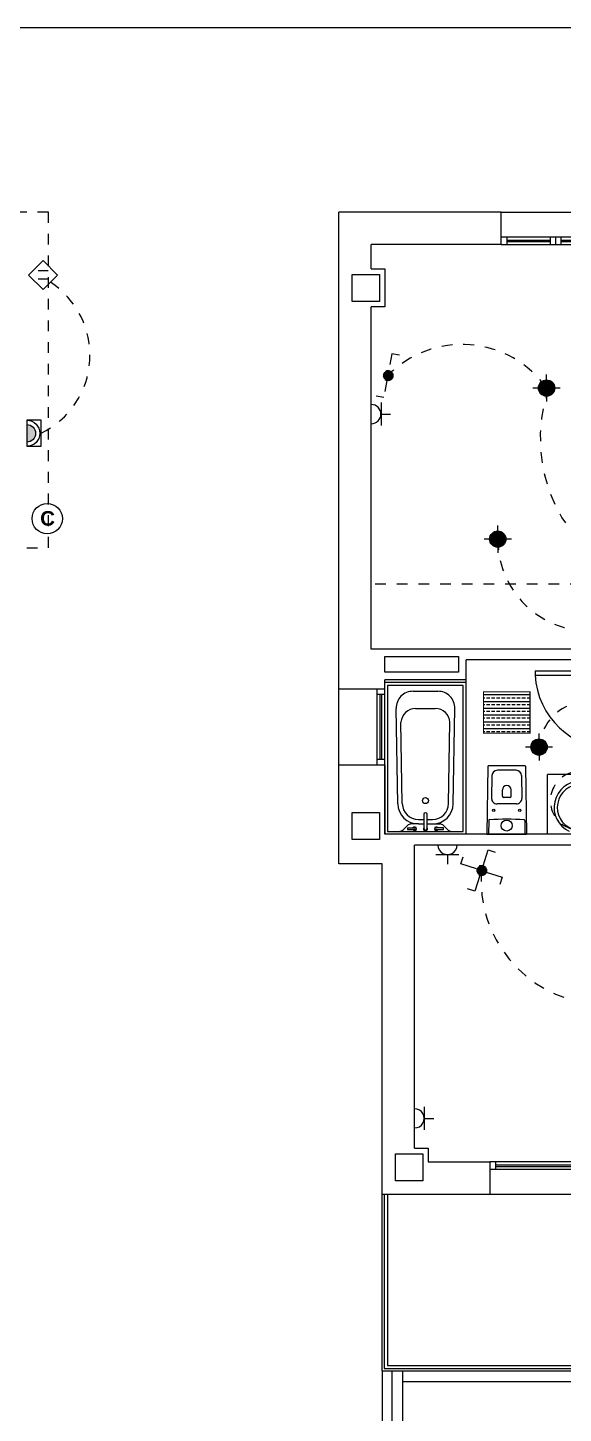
# Model space of a CAD drawing. Header units: millimetres. Extents: x 441156 to 441876, y 4514765 to 4515211.
# Drawn here: x 441372.73 to 441377.67, y 4514925.91 to 4514938.7 of the extents above; entities that cross this region are included whole.
import ezdxf
from ezdxf.enums import TextEntityAlignment as Align

# ---------------------------------------------------------------- set-up
doc = ezdxf.new("R2010")
doc.units = ezdxf.units.MM
for name, pattern in [('CONTINUA', [0]), ('CYPE_RAYAPUNTO', [0.4125, 0.2025, -0.105, 0, -0.105]), ('HIDDEN', [0.375, 0.25, -0.125]), ('RAYITAS', [0.375, 0.25, -0.125])]:
    doc.linetypes.add(name, pattern=pattern)
doc.layers.add('01_cartela', color=6, linetype='Continuous', plot=False)
for name, color, linetype in [('01_eléctrico', 170, 'Continuous'), ('01_enchufes', 38, 'Continuous'), ('01_mono BAJA', 2, 'Continuous'), ('01_mono PRIMERA', 2, 'Continuous'), ('01_proyección', 4, 'RAYITAS'), ('INGIN ELECTRICIDAD ALUMBRADO', 120, 'HIDDEN'), ('INGIN ELECTRICIDAD TIERRAS', 86, 'Continuous')]:
    doc.layers.add(name, color=color, linetype=linetype)
doc.layers.add('INGIN ELECTRICIDAD FUERZA', color=38, linetype='Continuous', lineweight=5)
doc.styles.add('NIEVES3', font='swisseb.ttf')

# ---------------------------------------------------------------- blocks, each defined once
blk = doc.blocks.new('Tabla de simbolos_Salida para lampara incandescente_ vapor de mercurio o similar_ empotrada en techo')
at = {"layer": '01_eléctrico'}
h = blk.add_hatch(color=170, dxfattribs=at)
edge = h.paths.add_edge_path()
edge.add_arc((0, 0), 0.0825, 0, 360)
at = {"layer": '01_eléctrico', "color": 170}
for p, q in [((-0.1375, 0), (-0.0825, 0)), ((0, 0.0825), (0, 0.1375)), ((0.0825, 0), (0.1375, 0)), ((0, -0.0825), (0, -0.1375))]:
    blk.add_line(p, q, dxfattribs=at)
blk.add_circle((0, 0), 0.0825, dxfattribs=at)
blk = doc.blocks.new('A$C05441830')
at = {"layer": '01_proyección', "color": 120, "ltscale": 0.25, "elevation": -1.30406075497055e-06}
blk.add_lwpolyline([(7.92033684393391, 10.59967769961804), (8.120336843887344, 10.59967769961804), (8.120336843887344, 13.69972643163055), (0.0003368438337929547, 13.69972643163055), (0.0003368438337929547, 7.679677978157997), (0.4003368437988684, 7.679677978157997)], dxfattribs=at)
blk = doc.blocks.new('A$C11D349B9')
at = {"layer": '01_mono PRIMERA', "color": 254}
for p, q in [((1.43298242916353, 9.294677979312837), (1.432982429221738, 13.6997264334932)), ((2.932982429221738, 13.69967798050493, -3.591061425931758e-05), (1.432982429221738, 13.69967797957361, -3.591061425931758e-05)), ((2.93298242916353, 13.39966156613082, -3.591061408769747e-05), (2.932982429221738, 13.69967797957361, -3.591061408769747e-05)), ((2.932982429221738, 13.69967797957361, -3.591061409002547e-05), (4.432982429221738, 13.69967797957361, -3.591061409002547e-05)), ((2.932982429279946, 13.46965726278722, -3.693182417579983e-05), (4.432982429279946, 13.46965726278722, -3.693182417579983e-05)), ((2.982982429268304, 13.46965726278722, -3.591061409137016e-05), (2.982982429268304, 13.3996572624892, -3.591061409137016e-05)), ((2.982982429268304, 13.44165216851979, -3.591061409227185e-05), (3.382982429291587, 13.44165216851979, -3.693182417670153e-05)), ((3.382982429291587, 13.46965726278722, -3.693182417579983e-05), (3.382982429291587, 13.3996572624892, -3.693182417579983e-05)), ((3.432982429279946, 13.46965726278722, -3.693182417579983e-05), (3.432982429279946, 13.3996572624892, -3.693182417579983e-05)), ((3.482982429268304, 13.46965726278722, -3.693182417579983e-05), (3.482982429268304, 13.3996572624892, -3.693182417579983e-05)), ((3.482982429268304, 13.44165216851979, -3.693182417670153e-05), (4.38298242923338, 13.44165216851979, -3.693182417670153e-05)), ((1.732982429210097, 13.17467797920108), (1.732982429151889, 13.39967797975987)), ((2.932982429105323, 13.39967797975987, -3.591061425931758e-05), (1.732982429151889, 13.39967797975987, -3.591061425931758e-05)), ((2.932982429279946, 13.3996572624892, -3.693182417579983e-05), (4.432982429279946, 13.3996572624892, -3.693182417579983e-05)), ((2.982982429268304, 13.42765216808766, -3.591061409227185e-05), (3.382982429291587, 13.42765216808766, -3.693182417670153e-05)), ((3.482982429268304, 13.42765216808766, -3.693182417670153e-05), (4.38298242923338, 13.42765216808766, -3.693182417670153e-05)), ((1.732982429151889, 9.664677978493273), (1.732982429210097, 12.82467797957361)), ((4.10179922694806, 9.664677979424596), (1.732982429210097, 9.664677979424596)), ((3.967982429312542, 9.564677980728447), (2.607982429268304, 9.56467798165977, -1.153888620208932e-06)), ((2.607982429268304, 9.379677980206907, -1.153888620208932e-06), (2.607982429268304, 9.56467798165977, -1.153888620208932e-06)), ((2.607982429268304, 9.379677980206907, -1.153888620208932e-06), (1.857982429501135, 9.379677980206907, -4.173639692695776e-07)), ((1.857982429559343, 9.294677979312837), (1.857982429501135, 9.379677980206907, -3.547593735946899e-07)), ((1.857982429268304, 7.954677980393171), (1.857982429268304, 9.354677979834378)), ((2.607982429268304, 9.354677979834378), (1.857982429268304, 9.354677979834378)), ((2.607982429268304, 9.354677979834378), (2.607982429326512, 9.379677980206907, -1.153888661065139e-06)), ((2.607982429268304, 7.954677980393171), (2.607982429268304, 9.354677979834378)), ((3.24416707054479, 9.464571852236986), (3.24416707054479, 9.423143280670047)), ((3.24416707054479, 9.464571852236986), (4.067982429231051, 9.464571852236986)), ((3.24416707054479, 9.423143280670047), (3.967982429254334, 9.423143280670047)), ((1.857982429559343, 9.29467798024416, -4.173639691552539e-07), (1.432982429396361, 9.294677979312837)), ((1.432982429570984, 8.594677979126573), (1.432982429629192, 9.294677979312837)), ((1.787982430192642, 8.594677979126573), (1.787982430192642, 9.294677979312837)), ((1.857982429559343, 9.244677979499102), (1.787982430192642, 9.244677979499102)), ((1.815945787122473, 8.644677978940308), (1.815965499496087, 9.244677979499102)), ((1.829945787554607, 8.644677978940308), (1.829965499928221, 9.244677979499102)), ((1.857982429559343, 8.594677979126573), (1.857982429559343, 9.294677979312837)), ((2.581982429255731, 9.328677980229259), (1.883982429222669, 9.328677980229259)), ((1.883982429222669, 9.328677980229259), (1.883982429222669, 7.980677979998291)), ((2.118332429265138, 9.274677979759872), (2.347632429213263, 9.274677979759872)), ((2.581982429255731, 7.980677979998291), (2.581982429255731, 9.328677980229259)), ((1.97730833775131, 8.236612333916128), (1.962857763515785, 9.11648425180465)), ((2.142593618365936, 9.114677980542183), (2.323371540056542, 9.114677980542183)), ((2.488656520727091, 8.236612333916128), (2.503107094962616, 9.11648425180465)), ((2.019248887954745, 8.237470832653344), (2.007216800993774, 8.989158131182194)), ((2.446715970581863, 8.237470832653344), (2.458748057484627, 8.989158131182194)), ((1.432982429221738, 7.679677980020642), (1.432982429221738, 8.594677979126573)), ((1.432982429221738, 8.594677979126573), (1.857982429210097, 8.594677979126573)), ((1.857982430490665, 8.644677978940308), (1.787982430192642, 8.644677978940308)), ((1.857982429210097, 8.594677979126573), (1.857982429268304, 7.954677979461849)), ((2.846629669773392, 8.49548432789743, -1.153888620208932e-06), (2.843403863313142, 8.285484327934682, -1.153888620208932e-06)), ((3.069341691269074, 8.544677981175482, -1.153888620208932e-06), (2.89662316738395, 8.544677981175482, -1.153888620208932e-06)), ((3.119335188879631, 8.49548432789743, -1.153888620208932e-06), (3.122560995339882, 8.285484327934682, -1.153888620208932e-06)), ((3.96798242937075, 8.50467798113823), (3.357982429326512, 8.50467798113823, -1.15388862109711e-06)), ((3.357982429326512, 7.954677981324494, -7.005752356015194e-07), (3.357982429326512, 8.50467798113823, -1.15388862109711e-06)), ((2.942982429347467, 8.304677980951965, -1.153888620208932e-06), (2.942982429347467, 8.364677981473505, -1.153888620208932e-06)), ((3.022982429305557, 8.304677980951965, -1.153888620208932e-06), (3.022982429305557, 8.364677981473505, -1.153888620208932e-06)), ((3.072567497729324, 8.234677981585264, -1.153888620208932e-06), (2.8933973609237, 8.234677981585264, -1.153888620208932e-06)), ((3.012982429354452, 8.294677981175482, -1.153888620208932e-06), (2.952982429298572, 8.294677981175482, -1.153888620208932e-06)), ((2.167232429259457, 8.09167798049748), (2.219982429232914, 8.09167798049748)), ((2.219982429232914, 8.004677980206907), (2.219982429232914, 8.142398095689714)), ((2.245982429245487, 8.142398095689714), (2.245982429245487, 8.004677980206907)), ((2.245982429245487, 8.09167798049748), (2.298732429277152, 8.09167798049748)), ((2.81695011589909, 8.081537459976971, -1.153888620208932e-06), (2.814902174461167, 7.954565092921257, -1.153888620208932e-06)), ((3.149014742753934, 8.081537459976971, -1.153888620208932e-06), (3.151062684191857, 7.954565092921257, -1.153888620208932e-06)), ((3.967982429254334, 7.954677980393171, 4.546216339149808e-05), (1.857982429268304, 7.954677979461849, 4.546216339149808e-05)), ((2.607982429268304, 7.954677980393171), (1.857982429268304, 7.954677980393171)), ((1.883982429222669, 7.980677979998291), (2.581982429255731, 7.980677979998291)), ((2.066288549103774, 8.035046705044806), (2.026560299971607, 7.9953184556216)), ((2.066982429241762, 8.01217798050493), (2.13298242923338, 8.01217798050493)), ((2.066982429241762, 8.01217798050493), (2.066982429241762, 7.997177979908884)), ((2.066982429241762, 7.997177979908884), (2.13298242923338, 7.997177979908884)), ((2.167232429259457, 8.049691366031766), (2.101643888221588, 8.049691366031766)), ((2.167232429259457, 8.049691366031766), (2.219982429232914, 8.049691366031766)), ((2.245982429245487, 8.049691366031766), (2.298732429277152, 8.049691366031766)), ((2.298732429277152, 8.049691366031766), (2.364338451181538, 8.049691366031766)), ((2.398982429236639, 8.01217798050493), (2.332982429245021, 8.01217798050493)), ((2.332982429245021, 7.997177979908884), (2.398982429236639, 7.997177979908884)), ((2.398982429236639, 7.997177979908884), (2.398982429236639, 8.01217798050493)), ((2.399598861928098, 8.035141398198903), (2.439399112423416, 7.995328332297504)), ((2.13298242923338, 5.054677980020642), (2.13298242923338, 7.8546779807657)), ((5.382820890110452, 7.8546779807657, 4.546216339149808e-05), (2.132982429175172, 7.854677979834378, 4.546216339149808e-05)), ((1.832982429245021, 7.679677980020642), (1.432982429221738, 7.679677980020642)), ((1.832982429245021, 4.629677980206907), (1.832982429245021, 7.679677980020642)), ((2.25798242923338, 4.929677980020642), (2.828144200902898, 4.929677980020642, 2.599740055915956e-07)), ((2.82814420084469, 4.929677980020642), (2.82814420084469, 4.629677980206907)), ((5.628144201007672, 4.92959885019809, 1.438546984373727e-06), (2.828144200728275, 4.929644653573632)), ((2.878144200774841, 4.929681797511876), (2.878144200774841, 4.859681797213852)), ((2.878144200774841, 4.901644390192815, 1.43854698723803e-06), (4.578144201135729, 4.901644388213754, 1.438546977254787e-06)), ((2.878144200774841, 4.88764438976068, 1.43854698723803e-06), (4.578144201135729, 4.88764438778162, 1.438546977254787e-06)), ((5.628144201007672, 4.859677982516587, 1.438546984373727e-06), (2.828144200728275, 4.859632179141045)), ((1.832982429245021, 4.629677980206907), (2.82814420084469, 4.629677980206907)), ((1.832982429245021, 2.999677980318666), (1.832982429245021, 4.629677980206907)), ((1.852982429263648, 4.629671743139625), (1.852982429263648, 3.019677979871631)), ((1.882982429291587, 4.629671743139625), (1.882982429291587, 3.049677980132401)), ((2.828144200728275, 4.629677983000875), (5.628144201007672, 4.629677983000875, 1.438546984373727e-06)), ((1.832982429245021, 2.999677980318666), (6.807982291677035, 2.999677980318666)), ((1.832982429245021, 2.999677980318666), (1.832982429245021, -0.0003220178186893463)), ((1.852982429263648, 3.019677979871631), (6.807982291618828, 3.019677979871631)), ((1.882982429291587, 3.049677980132401), (6.807982291677035, 3.049677981063724)), ((1.922986357414629, 2.999677981249988), (1.922986357414629, 0.09967798087745905)), ((2.022986357973423, 0.09967798087745905), (2.022986357973423, 2.999677981249988)), ((2.022986358031631, 2.89967798255384, 1.142163161590518e-06), (5.542984382598661, 2.89967798255384, 1.222253373860348e-06))]:
    blk.add_line(p, q, dxfattribs=at)
for points in [[(1.807982429396361, 12.87467797938734), (1.557982429396361, 12.87467797938734), (1.557982429396361, 13.12467797938734), (1.807982429396361, 13.12467797938734), (1.807982429396361, 12.87467797938734)], [(2.537982429261319, 9.449677979573607), (1.857982429210097, 9.449677977710962), (1.857982429210097, 9.594677979126573), (2.537982429261319, 9.594677980989218)], [(1.807982429279946, 7.904677142389119), (1.557982429279946, 7.904677142389119), (1.557982429279946, 8.154677142389119), (1.807982429279946, 8.154677142389119), (1.807982429279946, 7.904677142389119)], [(2.207982429245021, 4.754677980206907), (1.957982429245021, 4.754677980206907), (1.957982429245021, 5.004677980206907), (2.207982429245021, 5.004677980206907), (2.207982429245021, 4.754677980206907)]]:
    blk.add_lwpolyline(points, close=True, dxfattribs=at)
for points in [[(1.732982429151889, 13.17467797920108), (1.85798242938472, 13.17467797920108), (1.85798242938472, 12.82467797957361)], [(1.85798242938472, 12.82467797957361), (1.732982429151889, 12.82467797957361)], [(2.132982429291587, 5.054677980020642), (2.25798242923338, 5.054677980020642), (2.25798242923338, 4.929677980020642)]]:
    blk.add_lwpolyline(points, dxfattribs=at)
at = {"layer": '01_mono PRIMERA', "color": 254, "elevation": -1.153888620208932e-06, "flags": 128}
blk.add_lwpolyline([(3.163982429308817, 7.954677981324494, 0.4142135623731034), (3.167982429324184, 7.958677981048822), (3.167982429324184, 7.959677981212735), (3.157971143315081, 8.580377713777125, 0.4363960603840437), (3.153982429299504, 8.584677981212735), (2.81198242935352, 8.584677981212735, 0.4363960603840437), (2.807993715337943, 8.580377713777125), (2.79798242932884, 7.959677981212735), (2.79798242932884, 7.958677981048822, 0.4142135623730953), (2.801982429344207, 7.954677981324494)], format="xyb", close=True, dxfattribs=at)
at = {"layer": '01_mono PRIMERA', "color": 254}
for centre, radius in [((2.232982429268304, 8.26467797998339), 0.02750000000000064), ((2.863182429340668, 8.174677981063724, -1.153888620208932e-06), 0.01), ((2.982982429326512, 8.034677981399, -1.153888620208932e-06), 0.051), ((3.102982429321855, 8.174677981063724, -1.153888620208932e-06), 0.01)]:
    blk.add_circle(centre, radius, dxfattribs=at)
for centre, radius, start, end in [((3.967982429254334, 9.464571852236986), 0.725, 183.2758289781731, 270), ((2.116500183823518, 9.120980698615313), 0.1537082019810243, 89.31700186676719, 181.6763204467991), ((2.349464674654882, 9.120980698615313), 0.1537082019810243, 358.3236795532009, 90.68299813656766), ((2.13935622695135, 8.982405753806233), 0.1323118380569541, 88.59795329101867, 177.0747072457039), ((2.326608631527051, 8.982405753806233), 0.1323118380569541, 2.925292754296106, 91.40204670898133), ((2.89662316738395, 8.494677981361747, -1.153888620208932e-06), 0.05, 90, 179.075954663255), ((3.069341691269074, 8.494677981361747, -1.153888620208932e-06), 0.05, 0.9240453367450184, 90), ((3.662982429377735, 8.202177980914712, 4.546218406176195e-05), 0.2430000000000002, 294.8749090067008, 245.1250909932992), ((2.982982429326512, 8.364677981473505, -1.153888620208932e-06), 0.04, 0, 180), ((3.662982429377735, 8.202177980914712, 4.546218406176195e-05), 0.2133000000000005, 292.0656206873546, 248.0563918505774), ((2.167232429259457, 8.239639582112432), 0.1899482160081541, 180.9131746006801, 270), ((2.167232429259457, 8.239677980542183), 0.1480000000000001, 180.8544926095481, 270), ((2.298732429277152, 8.239677980542183), 0.148, 270, 359.0790246442091), ((2.298732429277152, 8.239691365510225), 0.1899999999999999, 270, 359.0249220314032), ((2.8933973609237, 8.284677981399, -1.153888620208932e-06), 0.05, 179.075954663255, 270), ((2.952982429298572, 8.304677980951965, -1.153888620208932e-06), 0.01, 180, 270), ((3.012982429354452, 8.304677980951965, -1.153888620208932e-06), 0.01, 270, 0), ((3.072567497729324, 8.284677981399, -1.153888620208932e-06), 0.05, 270, 0.9240453367450184), ((2.823949205572717, 8.081424571573734, -1.153888620208932e-06), 0.007, 93.06406879691696, 179.075954663255), ((2.982982429326512, 5.110458498820662, -1.153888620208932e-06), 2.982219482130089, 86.93593120308303, 93.06406879691696), ((3.142015653080307, 8.081424571573734, -1.153888620208932e-06), 0.007, 0.9240453367450184, 86.93593120308303), ((1.991204717196524, 8.030677979812026), 0.05000000000000003, 270, 314.9968060626709), ((2.101643888221588, 7.999691365286708), 0.04999999999397162, 90, 135.0000000731054), ((2.13298242923338, 8.004677980206907), 0.0170000000000001, 206.1789686900676, 153.8210313099324), ((2.13298242923338, 8.004677980206907), 0.007500000000000062, 270, 90), ((2.232982429268304, 8.004677980206907), 0.01899999999999997, 133.1735510817159, 46.82644892071627), ((2.232982429268304, 8.004677980206907), 0.01300000000000001, 180, 0), ((2.332982429245021, 8.004677980206907), 0.01699999999999996, 26.17896869006762, 333.8210313099324), ((2.332982429245021, 8.004677980206907), 0.007500000000000062, 90, 270), ((2.364338451181538, 7.999691317789257), 0.05000004742706073, 45.1536861499299, 90), ((2.474760142096784, 8.030677979812026), 0.05000000000000007, 224.9907772722851, 270)]:
    blk.add_arc(centre, radius, start, end, dxfattribs=at)
at = {"layer": '01_mono PRIMERA', "color": 254, "extrusion": (0, 0, -1)}
blk.add_ellipse((2.232982429268304, 8.142398095689714), major_axis=(-0.01300000000000001, -1.104339764174647e-13), ratio=0.9557692240748, start_param=1.06581410364015e-14, end_param=3.141592653589789, dxfattribs=at)
at = {"layer": '01_proyección', "color": 120, "ltscale": 0.25}
blk.add_line((4.067982429231051, 10.26467797905207), (1.732982429268304, 10.26467797905207), dxfattribs=at)
blk = doc.blocks.new('PUNTO LUZ ESTANCO')
at = {"layer": 'INGIN ELECTRICIDAD ALUMBRADO', "linetype": 'CONTINUA', "lineweight": 13}
h = blk.add_hatch(color=170, dxfattribs=at)
h.dxf.hatch_style = 1
h.paths.add_polyline_path([(53.50630562564176, -2.732253006426607), (53.67235039588125, -2.732253006426607, 1)])
h = blk.add_hatch(dxfattribs=at)
h.set_pattern_fill('ANSI31', color=256)
h.set_pattern_definition([(45, (0, 0), (-0.08838834764831843, 0.08838834764831845), [])])
h.paths.add_polyline_path([(53.53630562564176, -2.732253006426607), (53.64235039588125, -2.732253006426607, 1)])
at = {"layer": 'INGIN ELECTRICIDAD ALUMBRADO', "color": 170, "linetype": 'CONTINUA', "lineweight": 13}
blk.add_lwpolyline([(53.46606485859957, -2.597767605446279), (53.71259116292344, -2.597767605446279), (53.71259116292344, -2.732253006426607), (53.46606485859957, -2.732253006426607)], close=True, dxfattribs=at)
for radius in [0.1232631521619325, 0.08302238511974597]:
    blk.add_arc((53.58932801076151, -2.732253006426607), radius, 0, 180, dxfattribs=at)

msp = doc.modelspace()

# ---------------------------------------------------------------- hatches: boundary and pattern name
at = {"layer": '01_eléctrico', "linetype": 'CYPE_RAYAPUNTO', "ltscale": 0.5}
h = msp.add_hatch(color=170, dxfattribs=at)
h.dxf.hatch_style = 1
edge = h.paths.add_edge_path()
edge.add_arc((441376.0508251798, 4514935.49142145), 0.04703331445313395, 50.45698208829155, 410.4569820882916)
at = {"layer": '01_eléctrico', "linetype": 'CYPE_RAYAPUNTO', "ltscale": 0.25}
h = msp.add_hatch(color=170, dxfattribs=at)
edge = h.paths.add_edge_path()
edge.add_arc((441376.9149076627, 4514930.920904719), 0.04703331637793481, -57.08021620989673, 302.9197837901033)
at = {"layer": 'INGIN ELECTRICIDAD TIERRAS', "linetype": 'Continuous'}
h = msp.add_hatch(dxfattribs=at)
h.set_pattern_fill('ANSI33', color=256, scale=0.2500000000002143, angle=135)
h.set_pattern_definition([(180, (438114.8980304922, 4515179.857693507), (-1.387778780782635e-17, -0.06250000000005357), []), (180, (438114.8667804922, 4515179.888943507), (-1.387778780782635e-17, -0.06250000000005357), [0.03125000000002678, -0.01562500000001339])])
h.paths.add_polyline_path([(441376.9334130113, 4514932.571494717), (441377.3623568474, 4514932.571494717), (441377.3623568474, 4514932.189253347), (441376.9334130113, 4514932.189253347)])

# ---------------------------------------------------------------- linework, layer by layer
at = {"layer": '01_cartela', "color": 3}
msp.add_lwpolyline([(441363.3718226749, 4514938.703689482), (441363.3718226749, 4514917.16866547), (441394.0098107352, 4514917.16866547), (441394.0098107352, 4514938.703689482)], close=True, dxfattribs=at)
at = {"layer": '01_eléctrico'}
for p, q in [((441372.9166008446, 4514936.458824068, 5.197944860958227e-06), (441372.8220960233, 4514936.458824068, 5.197944860958227e-06)), ((441372.9166008446, 4514936.380533711, 5.197944860958227e-06), (441372.8220960233, 4514936.380533711, 5.197944860958227e-06))]:
    msp.add_line(p, q, dxfattribs=at)
at = {"layer": '01_eléctrico', "color": 170, "linetype": 'CONTINUA', "ltscale": 0.25}
for p, q in [((441376.9294752288, 4514930.965625173, 5.066010825245631e-05), (441376.976900742, 4514931.111215092, 5.066010825245631e-05)), ((441376.7245972925, 4514930.982897797, 5.066010825245631e-05), (441376.7459630515, 4514931.048487794, 5.066010825245631e-05)), ((441376.8701872123, 4514930.935472283, 5.066010825245631e-05), (441376.7245972925, 4514930.982897797, 5.066010825245631e-05)), ((441376.9003401013, 4514930.876184266, 5.066010825245631e-05), (441376.8529145872, 4514930.730594345, 5.066010825245631e-05)), ((441376.9596281187, 4514930.906337155, 5.066010825245631e-05), (441377.1052180385, 4514930.858911641, 5.066010825245631e-05)), ((441377.1052180385, 4514930.858911641, 5.066010825245631e-05), (441377.0838522786, 4514930.793321644, 5.066010825245631e-05)), ((441376.8529145872, 4514930.730594345, 5.066010825245631e-05), (441376.7873245893, 4514930.751960106, 5.066010825245631e-05))]:
    msp.add_line(p, q, dxfattribs=at)
at = {"layer": '01_eléctrico', "color": 170, "linetype": 'CYPE_RAYAPUNTO', "ltscale": 0.25}
msp.add_line((441376.976900742, 4514931.111215092, 5.066010825245631e-05), (441377.042490739, 4514931.089849331, 5.066010825245631e-05), dxfattribs=at)
at = {"layer": '01_eléctrico'}
msp.add_lwpolyline([(441373.0029984339, 4514936.419678889), (441372.869348434, 4514936.553328889), (441372.7356984339, 4514936.419678889), (441372.869348434, 4514936.286028889), (441373.0029984339, 4514936.419678889)], close=True, dxfattribs=at)
at = {"layer": '01_eléctrico', "color": 170, "linetype": 'CYPE_RAYAPUNTO', "ltscale": 0.5, "elevation": 5.898748992095573e-06}
for points in [[(441376.1583428818, 4514935.68052154), (441376.0890188589, 4514935.693616516), (441376.0595551636, 4514935.537637465)], [(441376.0420951962, 4514935.445205434), (441376.0126315011, 4514935.289226383), (441375.9433074783, 4514935.30232136)]]:
    msp.add_lwpolyline(points, dxfattribs=at)
at = {"layer": '01_eléctrico', "color": 170, "linetype": 'CYPE_RAYAPUNTO', "ltscale": 0.5}
msp.add_circle((441376.0508251798, 4514935.49142145, 5.898748992095573e-06), 0.04703331445313395, dxfattribs=at)
at = {"layer": '01_eléctrico', "color": 170, "linetype": 'CYPE_RAYAPUNTO', "ltscale": 0.25}
msp.add_circle((441376.9149076627, 4514930.920904719, 5.066010825245631e-05), 0.04703331637793481, dxfattribs=at)
for centre, radius, start, end in [((441372.4996706232, 4514935.679945018, 5.197944860958227e-06), 0.8020854392386931, 295.8729953929291, 57.02931471719177), ((441376.7349454852, 4514934.821585975, 5.898748992095573e-06), 0.9574445969371397, 35.40002680433918, 135.6044732946854), ((441378.8884580142, 4514934.908361293, 5.728682197544874e-06), 1.431415078687878, 160.9224472059357, 249.5852057333848), ((441377.9095767562, 4514933.977104321, 5.197944860958228e-06), 0.844201839679773, 179.7209423446159, 304.6172206057581), ((441377.897019346, 4514932.02958357, 5.06601082521105e-05), 0.4521757752223544, 349.029858841508, 175.9885411890313), ((441377.8204021874, 4514931.566370662, 5.066014958605151e-05), 0.2700494237476541, 62.64211045771955, 258.173746381756), ((441378.050670842, 4514930.826232804), 1.139702053585698, 175.2351066534218, 263.562897753435)]:
    msp.add_arc(centre, radius, start, end, dxfattribs=at)
at = {"layer": '01_enchufes'}
for p, q in [((441375.9882281888, 4514935.241881147, 5.898748992095573e-06), (441375.9882281904, 4514935.029308443, 5.898748992095573e-06)), ((441375.9864567507, 4514935.135594794, 5.898748992095573e-06), (441376.0750287102, 4514935.135594795, 5.898748992095573e-06)), ((441376.7073310069, 4514931.065872502, 5.066010825245631e-05), (441376.4947583019, 4514931.065872501, 5.066010825245631e-05)), ((441376.6010446535, 4514931.06764394, 5.066010825245631e-05), (441376.6010446554, 4514930.97907198, 5.066010825245631e-05)), ((441376.3882283288, 4514928.525926422, 5.197944860958244e-06), (441376.3882283307, 4514928.738499126, 5.197944860958244e-06)), ((441376.3864568909, 4514928.632212776, 5.197944860958244e-06), (441376.4750288501, 4514928.632212774, 5.197944860958244e-06))]:
    msp.add_line(p, q, dxfattribs=at)
for centre, start, end in [((441375.8978847904, 4514935.135594794, 5.898748992095573e-06), 270.0000003201651, 90.00000032016511), ((441376.6010446535, 4514931.156215901, 5.066010825245631e-05), 180.0000003201651, 3.201651173443477e-07), ((441376.2978849299, 4514928.632212776, 5.197944860958244e-06), 269.9999996798348, 89.99999967983489)]:
    msp.add_arc(centre, 0.08857196028703604, start, end, dxfattribs=at)
at = {"layer": 'INGIN ELECTRICIDAD FUERZA'}
msp.add_circle((441372.907122098, 4514934.170122056, 5.197944860958227e-06), 0.1401639344437239, dxfattribs=at)
at = {"layer": 'INGIN ELECTRICIDAD TIERRAS', "const_width": 0.01000000000000857, "elevation": 4.044056244302009e-06}
msp.add_lwpolyline([(441376.9334130113, 4514932.571494717), (441377.3623568474, 4514932.571494717), (441377.3623568474, 4514932.189253347), (441376.9334130113, 4514932.189253347)], close=True, dxfattribs=at)

# ---------------------------------------------------------------- block references
at = {"layer": '01_eléctrico', "color": 170, "linetype": 'CYPE_RAYAPUNTO', "ltscale": 0.25, "xscale": 0.9132104347832198, "yscale": 0.9132104347832198, "zscale": 0.9132104347832198, "rotation": 179.9999999999695}
for p in [(441377.5153849295, 4514935.376215968), (441377.0653849294, 4514933.981215969, 5.197944860958228e-06), (441377.4459513644, 4514932.061215969, 5.066010825228341e-05)]:
    msp.add_blockref('Tabla de simbolos_Salida para lampara incandescente_ vapor de mercurio o similar_ empotrada en techo', p, dxfattribs=at)
at = {"layer": '01_eléctrico', "xscale": -0.9749999999999999, "yscale": 0.9749999999999999, "zscale": 0.9749999999999999, "rotation": 269.9997179970373}
msp.add_blockref('PUNTO LUZ ESTANCO', (441375.3822491189, 4514882.7086505, 2.257018599874528e-06), dxfattribs=at)
at = {"layer": '01_mono BAJA', "color": 254, "linetype": 'CONTINUA'}
msp.add_blockref('A$C05441830', (441364.7982227604, 4514923.301537989, 5.197944860958228e-06), dxfattribs=at)
at = {"layer": '01_mono PRIMERA', "color": 254, "linetype": 'CONTINUA'}
msp.add_blockref('A$C11D349B9', (441374.1649025001, 4514923.301537989, 5.197944860958228e-06), dxfattribs=at)

# ---------------------------------------------------------------- texts
at = {"layer": 'INGIN ELECTRICIDAD FUERZA', "style": 'NIEVES3'}
msp.add_text('C', height=0.135135, dxfattribs=at).set_placement((441372.9103219096, 4514934.105241355, 5.197944860958227e-06), align=Align.CENTER)

doc.saveas('drawing.dxf')
